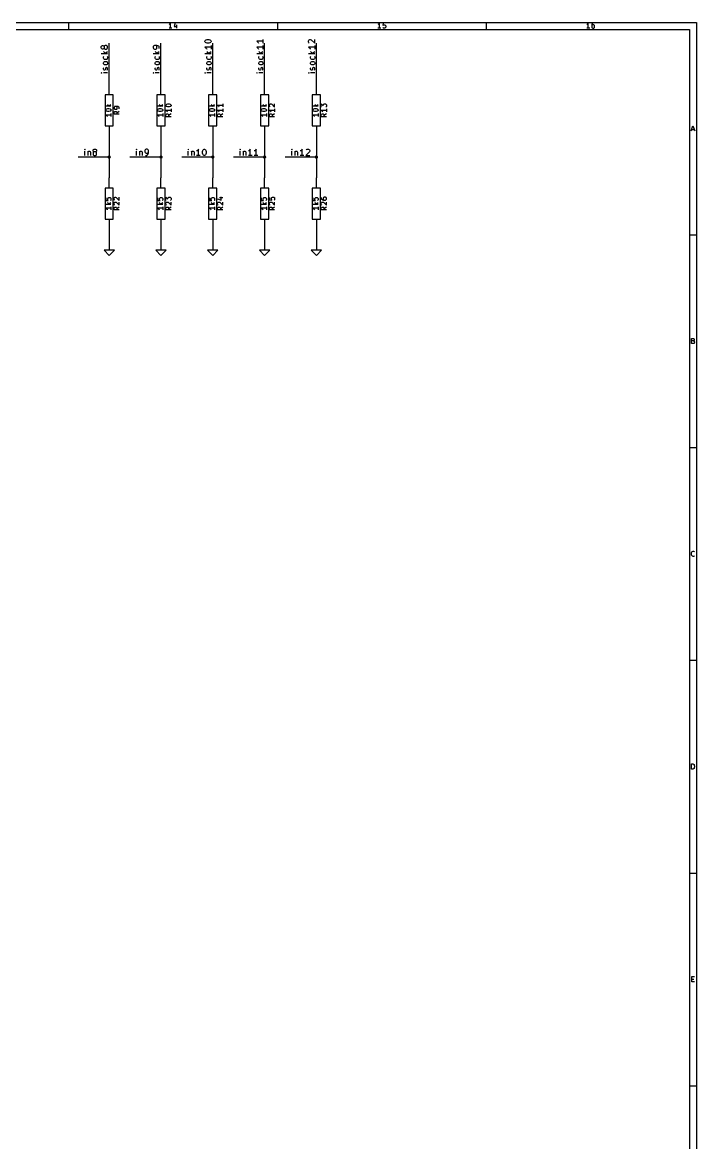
# Model space of a CAD drawing. Extents: x 4000 to 326700, y 4000 to 230000.
# Drawn here: x 261624 to 326700, y 121850 to 230000 of the extents above; entities that cross this region are included whole.
import ezdxf

# ---------------------------------------------------------------- set-up
doc = ezdxf.new("R2010")
doc.units = 0
for name, color, linetype in [('BLACK', 1, 'CONTINUOUS'), ('CYAN', 4, 'CONTINUOUS'), ('GREEN', 3, 'CONTINUOUS'), ('RED', 5, 'CONTINUOUS')]:
    doc.layers.add(name, color=color, linetype=linetype)

msp = doc.modelspace()

# ---------------------------------------------------------------- linework, layer by layer
at = {"layer": 'BLACK'}
for p, q in [((4000, 230000), (326700, 230000)), ((4700, 229300), (326000, 229300)), ((266080, 230000), (266080, 229300)), ((275820, 229830), (275780, 229800)), ((276060, 229450), (275780, 229450)), ((275870, 229880), (275820, 229830)), ((275920, 229950), (275870, 229880)), ((275920, 229450), (275920, 229950)), ((276370, 229970), (276260, 229610)), ((276260, 229610), (276560, 229610)), ((276490, 229780), (276490, 229450)), ((286240, 230000), (286240, 229300)), ((295980, 229830), (295940, 229800)), ((296220, 229450), (295940, 229450)), ((296030, 229880), (295980, 229830)), ((296080, 229950), (296030, 229880)), ((296080, 229450), (296080, 229950)), ((296440, 229950), (296420, 229710)), ((296420, 229710), (296440, 229730)), ((296440, 229470), (296420, 229500)), ((296680, 229950), (296440, 229950)), ((296440, 229730), (296490, 229760)), ((296490, 229450), (296440, 229470)), ((296490, 229760), (296610, 229760)), ((296610, 229450), (296490, 229450)), ((296610, 229760), (296650, 229730)), ((296650, 229470), (296610, 229450)), ((296650, 229730), (296680, 229710)), ((296680, 229500), (296650, 229470)), ((296680, 229710), (296700, 229660)), ((296700, 229540), (296680, 229500)), ((296700, 229660), (296700, 229540)), ((306400, 230000), (306400, 229300)), ((316140, 229830), (316100, 229800)), ((316380, 229450), (316100, 229450)), ((316190, 229880), (316140, 229830)), ((316240, 229950), (316190, 229880)), ((316240, 229450), (316240, 229950)), ((316600, 229830), (316580, 229730)), ((316580, 229730), (316580, 229540)), ((316600, 229710), (316580, 229660)), ((316580, 229540), (316600, 229500)), ((316650, 229900), (316600, 229830)), ((316620, 229730), (316600, 229710)), ((316600, 229500), (316620, 229470)), ((316670, 229760), (316620, 229730)), ((316620, 229470), (316670, 229450)), ((316670, 229920), (316650, 229900)), ((316720, 229950), (316670, 229920)), ((316770, 229760), (316670, 229760)), ((316670, 229450), (316770, 229450)), ((316810, 229950), (316720, 229950)), ((316810, 229730), (316770, 229760)), ((316770, 229450), (316810, 229470)), ((316840, 229710), (316810, 229730)), ((316810, 229470), (316840, 229500)), ((316860, 229660), (316840, 229710)), ((316840, 229500), (316860, 229540)), ((316860, 229540), (316860, 229660)), ((326000, 229300), (326000, 4700)), ((326700, 230000), (326700, 4000)), ((279240, 228200), (279270, 228260)), ((279240, 228150), (279240, 228200)), ((279270, 228260), (279300, 228290)), ((279300, 228290), (279360, 228320)), ((279360, 228320), (279470, 228350)), ((279470, 228350), (279610, 228350)), ((279610, 228350), (279730, 228320)), ((279730, 228320), (279790, 228290)), ((279790, 228290), (279810, 228260)), ((279810, 228260), (279840, 228200)), ((279840, 228200), (279840, 228150)), ((284840, 228350), (284840, 228000)), ((289240, 228230), (289270, 228290)), ((289240, 228090), (289240, 228230)), ((289270, 228290), (289300, 228320)), ((289300, 228320), (289360, 228350)), ((289360, 228350), (289410, 228350)), ((289410, 228350), (289500, 228320)), ((289500, 228320), (289840, 227980)), ((289840, 227980), (289840, 228350)), ((269240, 227660), (269270, 227720)), ((269240, 227550), (269240, 227660)), ((269270, 227490), (269240, 227550)), ((269270, 227720), (269300, 227750)), ((269300, 227460), (269270, 227490)), ((269300, 227750), (269360, 227780)), ((269360, 227430), (269300, 227460)), ((269360, 227780), (269390, 227780)), ((269390, 227430), (269360, 227430)), ((269390, 227780), (269440, 227750)), ((269440, 227460), (269390, 227430)), ((269440, 227750), (269470, 227720)), ((269470, 227490), (269440, 227460)), ((269440, 227200), (269670, 226970)), ((269470, 227720), (269500, 227660)), ((269500, 227550), (269470, 227490)), ((269530, 227720), (269500, 227660)), ((269500, 227660), (269500, 227550)), ((269500, 227550), (269530, 227490)), ((269560, 227750), (269530, 227720)), ((269530, 227490), (269560, 227460)), ((269610, 227780), (269560, 227750)), ((269560, 227460), (269610, 227430)), ((269730, 227780), (269610, 227780)), ((269610, 227430), (269730, 227430)), ((269610, 227030), (269840, 227200)), ((269790, 227750), (269730, 227780)), ((269730, 227430), (269790, 227460)), ((269810, 227720), (269790, 227750)), ((269790, 227460), (269810, 227490)), ((269840, 227660), (269810, 227720)), ((269810, 227490), (269840, 227550)), ((269840, 227550), (269840, 227660)), ((274270, 227720), (274240, 227660)), ((274240, 227660), (274240, 227550)), ((274240, 227550), (274270, 227490)), ((274300, 227750), (274270, 227720)), ((274270, 227490), (274300, 227460)), ((274360, 227780), (274300, 227750)), ((274300, 227460), (274360, 227430)), ((274590, 227780), (274360, 227780)), ((274360, 227430), (274500, 227430)), ((274440, 227200), (274670, 226970)), ((274560, 227750), (274500, 227780)), ((274500, 227430), (274560, 227460)), ((274590, 227720), (274560, 227750)), ((274560, 227460), (274590, 227490)), ((274700, 227750), (274590, 227780)), ((274610, 227660), (274590, 227720)), ((274590, 227490), (274610, 227550)), ((274610, 227550), (274610, 227660)), ((274610, 227030), (274840, 227200)), ((274790, 227690), (274700, 227750)), ((274810, 227660), (274790, 227690)), ((274840, 227610), (274810, 227660)), ((274840, 227490), (274840, 227610)), ((279270, 228090), (279240, 228150)), ((279840, 227610), (279240, 227610)), ((279240, 227610), (279330, 227550)), ((279300, 228060), (279270, 228090)), ((279360, 228030), (279300, 228060)), ((279330, 227550), (279390, 227490)), ((279470, 228000), (279360, 228030)), ((279390, 227490), (279410, 227430)), ((279440, 227200), (279670, 226970)), ((279610, 228000), (279470, 228000)), ((279730, 228030), (279610, 228000)), ((279610, 227030), (279840, 227200)), ((279790, 228060), (279730, 228030)), ((279810, 228090), (279790, 228060)), ((279840, 228150), (279810, 228090)), ((279840, 227780), (279840, 227430)), ((284840, 228180), (284240, 228180)), ((284240, 228180), (284330, 228120)), ((284840, 227610), (284240, 227610)), ((284240, 227610), (284330, 227550)), ((284330, 228120), (284390, 228060)), ((284330, 227550), (284390, 227490)), ((284390, 228060), (284410, 228000)), ((284390, 227490), (284410, 227430)), ((284440, 227200), (284670, 226970)), ((284610, 227030), (284840, 227200)), ((284840, 227780), (284840, 227430)), ((289270, 228030), (289240, 228090)), ((289840, 227610), (289240, 227610)), ((289240, 227610), (289330, 227550)), ((289300, 228000), (289270, 228030)), ((289330, 227550), (289390, 227490)), ((289390, 227490), (289410, 227430)), ((289440, 227200), (289670, 226970)), ((289610, 227030), (289840, 227200)), ((289840, 227780), (289840, 227430)), ((269840, 226970), (269240, 226970)), ((269440, 226660), (269470, 226720)), ((269440, 226550), (269440, 226660)), ((269470, 226490), (269440, 226550)), ((269440, 226090), (269470, 226150)), ((269440, 226010), (269440, 226090)), ((269500, 226460), (269470, 226490)), ((269470, 226150), (269500, 226180)), ((269560, 226430), (269500, 226460)), ((269500, 226180), (269560, 226210)), ((269730, 226430), (269560, 226430)), ((269560, 226210), (269730, 226210)), ((269790, 226460), (269730, 226430)), ((269730, 226210), (269790, 226180)), ((269810, 226490), (269790, 226460)), ((269790, 226180), (269810, 226150)), ((269810, 226720), (269840, 226660)), ((269840, 226550), (269810, 226490)), ((269810, 226150), (269840, 226090)), ((269840, 226660), (269840, 226550)), ((269840, 226090), (269840, 226010)), ((274840, 226970), (274240, 226970)), ((274440, 226660), (274470, 226720)), ((274440, 226550), (274440, 226660)), ((274470, 226490), (274440, 226550)), ((274440, 226090), (274470, 226150)), ((274440, 226010), (274440, 226090)), ((274500, 226460), (274470, 226490)), ((274470, 226150), (274500, 226180)), ((274560, 226430), (274500, 226460)), ((274500, 226180), (274560, 226210)), ((274730, 226430), (274560, 226430)), ((274560, 226210), (274730, 226210)), ((274790, 226460), (274730, 226430)), ((274730, 226210), (274790, 226180)), ((274810, 226490), (274790, 226460)), ((274790, 226180), (274810, 226150)), ((274810, 226720), (274840, 226660)), ((274840, 226550), (274810, 226490)), ((274810, 226150), (274840, 226090)), ((274840, 226660), (274840, 226550)), ((274840, 226090), (274840, 226010)), ((279840, 226970), (279240, 226970)), ((279440, 226660), (279470, 226720)), ((279440, 226550), (279440, 226660)), ((279470, 226490), (279440, 226550)), ((279440, 226090), (279470, 226150)), ((279440, 226010), (279440, 226090)), ((279500, 226460), (279470, 226490)), ((279470, 226150), (279500, 226180)), ((279560, 226430), (279500, 226460)), ((279500, 226180), (279560, 226210)), ((279730, 226430), (279560, 226430)), ((279560, 226210), (279730, 226210)), ((279790, 226460), (279730, 226430)), ((279730, 226210), (279790, 226180)), ((279810, 226490), (279790, 226460)), ((279790, 226180), (279810, 226150)), ((279810, 226720), (279840, 226660)), ((279840, 226550), (279810, 226490)), ((279810, 226150), (279840, 226090)), ((279840, 226660), (279840, 226550)), ((279840, 226090), (279840, 226010)), ((284840, 226970), (284240, 226970)), ((284440, 226660), (284470, 226720)), ((284440, 226550), (284440, 226660)), ((284470, 226490), (284440, 226550)), ((284440, 226090), (284470, 226150)), ((284440, 226010), (284440, 226090)), ((284500, 226460), (284470, 226490)), ((284470, 226150), (284500, 226180)), ((284560, 226430), (284500, 226460)), ((284500, 226180), (284560, 226210)), ((284730, 226430), (284560, 226430)), ((284560, 226210), (284730, 226210)), ((284790, 226460), (284730, 226430)), ((284730, 226210), (284790, 226180)), ((284810, 226490), (284790, 226460)), ((284790, 226180), (284810, 226150)), ((284810, 226720), (284840, 226660)), ((284840, 226550), (284810, 226490)), ((284810, 226150), (284840, 226090)), ((284840, 226660), (284840, 226550)), ((284840, 226090), (284840, 226010)), ((289840, 226970), (289240, 226970)), ((289440, 226660), (289470, 226720)), ((289440, 226550), (289440, 226660)), ((289470, 226490), (289440, 226550)), ((289440, 226090), (289470, 226150)), ((289440, 226010), (289440, 226090)), ((289500, 226460), (289470, 226490)), ((289470, 226150), (289500, 226180)), ((289560, 226430), (289500, 226460)), ((289500, 226180), (289560, 226210)), ((289730, 226430), (289560, 226430)), ((289560, 226210), (289730, 226210)), ((289790, 226460), (289730, 226430)), ((289730, 226210), (289790, 226180)), ((289810, 226490), (289790, 226460)), ((289790, 226180), (289810, 226150)), ((289810, 226720), (289840, 226660)), ((289840, 226550), (289810, 226490)), ((289810, 226150), (289840, 226090)), ((289840, 226660), (289840, 226550)), ((289840, 226090), (289840, 226010)), ((269270, 225170), (269240, 225140)), ((269240, 225140), (269270, 225110)), ((269240, 225140), (269300, 225140)), ((269300, 225140), (269270, 225170)), ((269270, 225110), (269300, 225140)), ((269470, 225950), (269440, 226010)), ((269440, 225580), (269470, 225630)), ((269440, 225490), (269440, 225580)), ((269470, 225430), (269440, 225490)), ((269840, 225140), (269440, 225140)), ((269500, 225920), (269470, 225950)), ((269530, 225400), (269470, 225430)), ((269560, 225890), (269500, 225920)), ((269560, 225400), (269530, 225400)), ((269730, 225890), (269560, 225890)), ((269610, 225430), (269560, 225400)), ((269640, 225490), (269610, 225430)), ((269670, 225630), (269640, 225580)), ((269640, 225580), (269640, 225490)), ((269730, 225660), (269670, 225630)), ((269790, 225920), (269730, 225890)), ((269760, 225660), (269730, 225660)), ((269810, 225630), (269760, 225660)), ((269810, 225950), (269790, 225920)), ((269840, 226010), (269810, 225950)), ((269840, 225580), (269810, 225630)), ((269810, 225400), (269840, 225460)), ((269840, 225460), (269840, 225580)), ((274270, 225170), (274240, 225140)), ((274240, 225140), (274270, 225110)), ((274240, 225140), (274300, 225140)), ((274300, 225140), (274270, 225170)), ((274270, 225110), (274300, 225140)), ((274470, 225950), (274440, 226010)), ((274440, 225580), (274470, 225630)), ((274440, 225490), (274440, 225580)), ((274470, 225430), (274440, 225490)), ((274840, 225140), (274440, 225140)), ((274500, 225920), (274470, 225950)), ((274530, 225400), (274470, 225430)), ((274560, 225890), (274500, 225920)), ((274560, 225400), (274530, 225400)), ((274730, 225890), (274560, 225890)), ((274610, 225430), (274560, 225400)), ((274640, 225490), (274610, 225430)), ((274670, 225630), (274640, 225580)), ((274640, 225580), (274640, 225490)), ((274730, 225660), (274670, 225630)), ((274790, 225920), (274730, 225890)), ((274760, 225660), (274730, 225660)), ((274810, 225630), (274760, 225660)), ((274810, 225950), (274790, 225920)), ((274840, 226010), (274810, 225950)), ((274840, 225580), (274810, 225630)), ((274810, 225400), (274840, 225460)), ((274840, 225460), (274840, 225580)), ((279270, 225170), (279240, 225140)), ((279240, 225140), (279270, 225110)), ((279240, 225140), (279300, 225140)), ((279300, 225140), (279270, 225170)), ((279270, 225110), (279300, 225140)), ((279470, 225950), (279440, 226010)), ((279440, 225580), (279470, 225630)), ((279440, 225490), (279440, 225580)), ((279470, 225430), (279440, 225490)), ((279840, 225140), (279440, 225140)), ((279500, 225920), (279470, 225950)), ((279530, 225400), (279470, 225430)), ((279560, 225890), (279500, 225920)), ((279560, 225400), (279530, 225400)), ((279730, 225890), (279560, 225890)), ((279610, 225430), (279560, 225400)), ((279640, 225490), (279610, 225430)), ((279670, 225630), (279640, 225580)), ((279640, 225580), (279640, 225490)), ((279730, 225660), (279670, 225630)), ((279790, 225920), (279730, 225890)), ((279760, 225660), (279730, 225660)), ((279810, 225630), (279760, 225660)), ((279810, 225950), (279790, 225920)), ((279840, 226010), (279810, 225950)), ((279840, 225580), (279810, 225630)), ((279810, 225400), (279840, 225460)), ((279840, 225460), (279840, 225580)), ((284270, 225170), (284240, 225140)), ((284240, 225140), (284270, 225110)), ((284240, 225140), (284300, 225140)), ((284300, 225140), (284270, 225170)), ((284270, 225110), (284300, 225140)), ((284470, 225950), (284440, 226010)), ((284440, 225580), (284470, 225630)), ((284440, 225490), (284440, 225580)), ((284470, 225430), (284440, 225490)), ((284840, 225140), (284440, 225140)), ((284500, 225920), (284470, 225950)), ((284530, 225400), (284470, 225430)), ((284560, 225890), (284500, 225920)), ((284560, 225400), (284530, 225400)), ((284730, 225890), (284560, 225890)), ((284610, 225430), (284560, 225400)), ((284640, 225490), (284610, 225430)), ((284670, 225630), (284640, 225580)), ((284640, 225580), (284640, 225490)), ((284730, 225660), (284670, 225630)), ((284790, 225920), (284730, 225890)), ((284760, 225660), (284730, 225660)), ((284810, 225630), (284760, 225660)), ((284810, 225950), (284790, 225920)), ((284840, 226010), (284810, 225950)), ((284840, 225580), (284810, 225630)), ((284810, 225400), (284840, 225460)), ((284840, 225460), (284840, 225580)), ((289270, 225170), (289240, 225140)), ((289240, 225140), (289270, 225110)), ((289240, 225140), (289300, 225140)), ((289300, 225140), (289270, 225170)), ((289270, 225110), (289300, 225140)), ((289470, 225950), (289440, 226010)), ((289440, 225580), (289470, 225630)), ((289440, 225490), (289440, 225580)), ((289470, 225430), (289440, 225490)), ((289840, 225140), (289440, 225140)), ((289500, 225920), (289470, 225950)), ((289530, 225400), (289470, 225430)), ((289560, 225890), (289500, 225920)), ((289560, 225400), (289530, 225400)), ((289730, 225890), (289560, 225890)), ((289610, 225430), (289560, 225400)), ((289640, 225490), (289610, 225430)), ((289670, 225630), (289640, 225580)), ((289640, 225580), (289640, 225490)), ((289730, 225660), (289670, 225630)), ((289790, 225920), (289730, 225890)), ((289760, 225660), (289730, 225660)), ((289810, 225630), (289760, 225660)), ((289810, 225950), (289790, 225920)), ((289840, 226010), (289810, 225950)), ((289840, 225580), (289810, 225630)), ((289810, 225400), (289840, 225460)), ((289840, 225460), (289840, 225580)), ((326190, 219530), (326350, 220030)), ((326240, 219670), (326470, 219670)), ((326350, 220030), (326520, 219530)), ((267640, 217760), (267610, 217730)), ((267610, 217730), (267640, 217700)), ((267670, 217730), (267640, 217760)), ((267640, 217760), (267640, 217700)), ((267640, 217700), (267670, 217730)), ((267640, 217160), (267640, 217560)), ((267930, 217560), (267930, 217160)), ((267930, 217500), (267960, 217530)), ((267960, 217530), (268020, 217560)), ((268020, 217560), (268100, 217560)), ((268100, 217560), (268160, 217530)), ((268160, 217530), (268190, 217470)), ((268190, 217470), (268190, 217160)), ((268440, 217640), (268470, 217700)), ((268440, 217610), (268440, 217640)), ((268470, 217560), (268440, 217610)), ((268470, 217440), (268440, 217390)), ((268440, 217390), (268440, 217270)), ((268470, 217700), (268500, 217730)), ((268500, 217530), (268470, 217560)), ((268500, 217470), (268470, 217440)), ((268500, 217730), (268560, 217760)), ((268560, 217500), (268500, 217530)), ((268560, 217500), (268500, 217470)), ((268560, 217760), (268670, 217760)), ((268670, 217500), (268560, 217500)), ((268670, 217760), (268730, 217730)), ((268730, 217530), (268670, 217500)), ((268730, 217470), (268670, 217500)), ((268730, 217730), (268760, 217700)), ((268760, 217560), (268730, 217530)), ((268760, 217440), (268730, 217470)), ((268760, 217700), (268790, 217640)), ((268790, 217610), (268760, 217560)), ((268790, 217390), (268760, 217440)), ((268790, 217640), (268790, 217610)), ((268790, 217270), (268790, 217390)), ((272640, 217760), (272610, 217730)), ((272610, 217730), (272640, 217700)), ((272670, 217730), (272640, 217760)), ((272640, 217760), (272640, 217700)), ((272640, 217700), (272670, 217730)), ((272640, 217160), (272640, 217560)), ((272930, 217560), (272930, 217160)), ((272930, 217500), (272960, 217530)), ((272960, 217530), (273020, 217560)), ((273020, 217560), (273100, 217560)), ((273100, 217560), (273160, 217530)), ((273160, 217530), (273190, 217470)), ((273190, 217470), (273190, 217160)), ((273470, 217700), (273440, 217640)), ((273440, 217640), (273440, 217500)), ((273440, 217500), (273470, 217440)), ((273500, 217730), (273470, 217700)), ((273470, 217440), (273500, 217410)), ((273560, 217760), (273500, 217730)), ((273500, 217410), (273560, 217390)), ((273670, 217760), (273560, 217760)), ((273560, 217390), (273670, 217390)), ((273730, 217730), (273670, 217760)), ((273670, 217390), (273730, 217410)), ((273760, 217700), (273730, 217730)), ((273730, 217410), (273760, 217440)), ((273790, 217640), (273760, 217700)), ((273760, 217440), (273790, 217500)), ((273760, 217300), (273790, 217410)), ((273790, 217410), (273790, 217640)), ((277640, 217760), (277610, 217730)), ((277610, 217730), (277640, 217700)), ((277670, 217730), (277640, 217760)), ((277640, 217760), (277640, 217700)), ((277640, 217700), (277670, 217730)), ((277640, 217160), (277640, 217560)), ((277930, 217560), (277930, 217160)), ((277930, 217500), (277960, 217530)), ((277960, 217530), (278020, 217560)), ((278020, 217560), (278100, 217560)), ((278100, 217560), (278160, 217530)), ((278160, 217530), (278190, 217470)), ((278190, 217470), (278190, 217160)), ((278500, 217610), (278440, 217590)), ((278560, 217670), (278500, 217610)), ((278620, 217760), (278560, 217670)), ((278620, 217160), (278620, 217760)), ((279010, 217530), (279040, 217640)), ((279010, 217390), (279010, 217530)), ((279040, 217270), (279010, 217390)), ((279040, 217640), (279070, 217700)), ((279070, 217700), (279100, 217730)), ((279100, 217730), (279160, 217760)), ((279160, 217760), (279210, 217760)), ((279210, 217760), (279270, 217730)), ((279270, 217730), (279300, 217700)), ((279300, 217700), (279330, 217640)), ((279330, 217640), (279360, 217530)), ((279360, 217390), (279330, 217270)), ((279360, 217530), (279360, 217390)), ((282640, 217760), (282610, 217730)), ((282610, 217730), (282640, 217700)), ((282670, 217730), (282640, 217760)), ((282640, 217760), (282640, 217700)), ((282640, 217700), (282670, 217730)), ((282640, 217160), (282640, 217560)), ((282930, 217560), (282930, 217160)), ((282930, 217500), (282960, 217530)), ((282960, 217530), (283020, 217560)), ((283020, 217560), (283100, 217560)), ((283100, 217560), (283160, 217530)), ((283160, 217530), (283190, 217470)), ((283190, 217470), (283190, 217160)), ((283500, 217610), (283440, 217590)), ((283560, 217670), (283500, 217610)), ((283620, 217760), (283560, 217670)), ((283620, 217160), (283620, 217760)), ((284070, 217610), (284010, 217590)), ((284130, 217670), (284070, 217610)), ((284190, 217760), (284130, 217670)), ((284190, 217160), (284190, 217760)), ((287640, 217760), (287610, 217730)), ((287610, 217730), (287640, 217700)), ((287670, 217730), (287640, 217760)), ((287640, 217760), (287640, 217700)), ((287640, 217700), (287670, 217730)), ((287640, 217160), (287640, 217560)), ((287930, 217560), (287930, 217160)), ((287930, 217500), (287960, 217530)), ((287960, 217530), (288020, 217560)), ((288020, 217560), (288100, 217560)), ((288100, 217560), (288160, 217530)), ((288160, 217530), (288190, 217470)), ((288190, 217470), (288190, 217160)), ((288500, 217610), (288440, 217590)), ((288560, 217670), (288500, 217610)), ((288620, 217760), (288560, 217670)), ((288620, 217160), (288620, 217760)), ((289330, 217500), (288990, 217160)), ((289010, 217700), (289040, 217730)), ((289040, 217730), (289100, 217760)), ((289100, 217760), (289240, 217760)), ((289240, 217760), (289300, 217730)), ((289300, 217730), (289330, 217700)), ((289330, 217700), (289360, 217640)), ((289360, 217590), (289330, 217500)), ((289360, 217640), (289360, 217590)), ((268440, 217270), (268470, 217210)), ((268470, 217210), (268500, 217190)), ((268500, 217190), (268560, 217160)), ((268560, 217160), (268670, 217160)), ((268670, 217160), (268730, 217190)), ((268730, 217190), (268760, 217210)), ((268760, 217210), (268790, 217270)), ((273500, 217160), (273620, 217160)), ((273620, 217160), (273670, 217190)), ((273670, 217190), (273700, 217210)), ((273700, 217210), (273760, 217300)), ((278790, 217160), (278440, 217160)), ((279070, 217210), (279040, 217270)), ((279100, 217190), (279070, 217210)), ((279160, 217160), (279100, 217190)), ((279210, 217160), (279160, 217160)), ((279270, 217190), (279210, 217160)), ((279300, 217210), (279270, 217190)), ((279330, 217270), (279300, 217210)), ((283790, 217160), (283440, 217160)), ((284360, 217160), (284010, 217160)), ((288790, 217160), (288440, 217160)), ((288990, 217160), (289360, 217160)), ((326700, 209460), (326000, 209460)), ((326220, 198990), (326220, 199490)), ((326220, 199490), (326390, 199490)), ((326390, 199250), (326220, 199250)), ((326390, 199490), (326430, 199460)), ((326430, 199270), (326390, 199250)), ((326390, 199250), (326460, 199230)), ((326460, 199010), (326410, 198990)), ((326430, 199460), (326460, 199440)), ((326460, 199300), (326430, 199270)), ((326460, 199440), (326480, 199390)), ((326480, 199340), (326460, 199300)), ((326460, 199230), (326480, 199200)), ((326480, 199040), (326460, 199010)), ((326480, 199390), (326480, 199340)), ((326480, 199200), (326500, 199150)), ((326500, 199080), (326480, 199040)), ((326500, 199150), (326500, 199080)), ((326410, 198990), (326220, 198990)), ((326700, 188920), (326000, 188920)), ((326200, 178730), (326220, 178830)), ((326200, 178660), (326200, 178730)), ((326220, 178570), (326200, 178660)), ((326220, 178830), (326240, 178880)), ((326240, 178520), (326220, 178570)), ((326240, 178880), (326290, 178920)), ((326290, 178470), (326240, 178520)), ((326290, 178920), (326360, 178950)), ((326360, 178450), (326290, 178470)), ((326360, 178950), (326410, 178950)), ((326410, 178450), (326360, 178450)), ((326410, 178950), (326480, 178920)), ((326480, 178470), (326410, 178450)), ((326480, 178920), (326500, 178900)), ((326500, 178500), (326480, 178470)), ((326700, 168380), (326000, 168380)), ((326220, 157910), (326220, 158410)), ((326220, 158410), (326340, 158410)), ((326340, 157910), (326220, 157910)), ((326340, 158410), (326410, 158380)), ((326410, 157930), (326340, 157910)), ((326410, 158380), (326460, 158340)), ((326460, 157980), (326410, 157930)), ((326460, 158340), (326480, 158290)), ((326480, 158030), (326460, 157980)), ((326480, 158290), (326500, 158190)), ((326500, 158120), (326480, 158030)), ((326500, 158190), (326500, 158120)), ((326700, 147840), (326000, 147840)), ((326250, 137370), (326250, 137870)), ((326250, 137870), (326490, 137870)), ((326250, 137630), (326420, 137630)), ((326490, 137370), (326250, 137370)), ((326700, 127300), (326000, 127300))]:
    msp.add_line(p, q, dxfattribs=at)
at = {"layer": 'CYAN'}
for p, q in [((270170, 221900), (269670, 221900)), ((269840, 222090), (270030, 221900)), ((269980, 221950), (270170, 222090)), ((270500, 221840), (270470, 221800)), ((270470, 221800), (270470, 221700)), ((270520, 221870), (270500, 221840)), ((270570, 221890), (270520, 221870)), ((270760, 221890), (270570, 221890)), ((270730, 221870), (270690, 221890)), ((270760, 221840), (270730, 221870)), ((270850, 221870), (270760, 221890)), ((270780, 221800), (270760, 221840)), ((270780, 221700), (270780, 221800)), ((270920, 221820), (270850, 221870)), ((270950, 221800), (270920, 221820)), ((270970, 221750), (270950, 221800)), ((270970, 221650), (270970, 221750)), ((275170, 221900), (274670, 221900)), ((274840, 222090), (275030, 221900)), ((274980, 221950), (275170, 222090)), ((275470, 222010), (275500, 222060)), ((275470, 221960), (275470, 222010)), ((275500, 221920), (275470, 221960)), ((275500, 222060), (275520, 222080)), ((275520, 221890), (275500, 221920)), ((275520, 222080), (275570, 222110)), ((275570, 221870), (275520, 221890)), ((275570, 222110), (275660, 222130)), ((275660, 221850), (275570, 221870)), ((275660, 222130), (275780, 222130)), ((275780, 221850), (275660, 221850)), ((275780, 222130), (275880, 222110)), ((275880, 221870), (275780, 221850)), ((275880, 222110), (275920, 222080)), ((275920, 221890), (275880, 221870)), ((275920, 222080), (275950, 222060)), ((275950, 221920), (275920, 221890)), ((275950, 222060), (275970, 222010)), ((275970, 221960), (275950, 221920)), ((275970, 222010), (275970, 221960)), ((280170, 221900), (279670, 221900)), ((279840, 222090), (280030, 221900)), ((279980, 221950), (280170, 222090)), ((280970, 221990), (280470, 221990)), ((280470, 221990), (280540, 221940)), ((280540, 221940), (280590, 221890)), ((280590, 221890), (280620, 221850)), ((280970, 222130), (280970, 221850)), ((285170, 221900), (284670, 221900)), ((284840, 222090), (285030, 221900)), ((284980, 221950), (285170, 222090)), ((285470, 222040), (285500, 222080)), ((285470, 221920), (285470, 222040)), ((285500, 221870), (285470, 221920)), ((285500, 222080), (285520, 222110)), ((285520, 221850), (285500, 221870)), ((285520, 222110), (285570, 222130)), ((285570, 222130), (285620, 222130)), ((285620, 222130), (285690, 222110)), ((285690, 222110), (285970, 221820)), ((285970, 221820), (285970, 222130)), ((290170, 221900), (289670, 221900)), ((289840, 222090), (290030, 221900)), ((289980, 221950), (290170, 222090)), ((290470, 221820), (290470, 222130)), ((290470, 222130), (290660, 221960)), ((290660, 222040), (290690, 222080)), ((290660, 221960), (290660, 222040)), ((290690, 222080), (290710, 222110)), ((290710, 222110), (290760, 222130)), ((290760, 222130), (290880, 222130)), ((290880, 222130), (290920, 222110)), ((290920, 222110), (290950, 222080)), ((290950, 221850), (290920, 221820)), ((290950, 222080), (290970, 222040)), ((290970, 221890), (290950, 221850)), ((290970, 222040), (290970, 221890)), ((269670, 221560), (269700, 221610)), ((269670, 221510), (269670, 221560)), ((269700, 221470), (269670, 221510)), ((270170, 221060), (269670, 221060)), ((269670, 221060), (269740, 221010)), ((269700, 221610), (269720, 221630)), ((269720, 221440), (269700, 221470)), ((269720, 221630), (269770, 221660)), ((269770, 221420), (269720, 221440)), ((269740, 221010), (269790, 220960)), ((269770, 221660), (269860, 221680)), ((269860, 221400), (269770, 221420)), ((269790, 220960), (269820, 220920)), ((269860, 221680), (269980, 221680)), ((269980, 221400), (269860, 221400)), ((269980, 221680), (270080, 221660)), ((270080, 221420), (269980, 221400)), ((270080, 221660), (270120, 221630)), ((270120, 221440), (270080, 221420)), ((270120, 221630), (270150, 221610)), ((270150, 221470), (270120, 221440)), ((270150, 221610), (270170, 221560)), ((270170, 221510), (270150, 221470)), ((270170, 221560), (270170, 221510)), ((270170, 221200), (270170, 220920)), ((270470, 221700), (270500, 221650)), ((270470, 221320), (270500, 221370)), ((270470, 221130), (270470, 221320)), ((270970, 221130), (270470, 221130)), ((270500, 221650), (270520, 221630)), ((270500, 221370), (270520, 221390)), ((270520, 221630), (270570, 221610)), ((270520, 221390), (270570, 221410)), ((270570, 221610), (270690, 221610)), ((270570, 221410), (270640, 221410)), ((270640, 221410), (270690, 221390)), ((270690, 221610), (270730, 221630)), ((270690, 221390), (270710, 221370)), ((270710, 221370), (270730, 221320)), ((270730, 221630), (270760, 221650)), ((270970, 221410), (270730, 221250)), ((270730, 221320), (270730, 221130)), ((270760, 221650), (270780, 221700)), ((274670, 221560), (274700, 221610)), ((274670, 221510), (274670, 221560)), ((274700, 221470), (274670, 221510)), ((275170, 221060), (274670, 221060)), ((274670, 221060), (274740, 221010)), ((274700, 221610), (274720, 221630)), ((274720, 221440), (274700, 221470)), ((274720, 221630), (274770, 221660)), ((274770, 221420), (274720, 221440)), ((274740, 221010), (274790, 220960)), ((274770, 221660), (274860, 221680)), ((274860, 221400), (274770, 221420)), ((274790, 220960), (274820, 220920)), ((274860, 221680), (274980, 221680)), ((274980, 221400), (274860, 221400)), ((274980, 221680), (275080, 221660)), ((275080, 221420), (274980, 221400)), ((275080, 221660), (275120, 221630)), ((275120, 221440), (275080, 221420)), ((275120, 221630), (275150, 221610)), ((275150, 221470), (275120, 221440)), ((275150, 221610), (275170, 221560)), ((275170, 221510), (275150, 221470)), ((275170, 221560), (275170, 221510)), ((275170, 221200), (275170, 220920)), ((275970, 221510), (275470, 221510)), ((275470, 221510), (275540, 221460)), ((275470, 221080), (275500, 221130)), ((275470, 220890), (275470, 221080)), ((275970, 220890), (275470, 220890)), ((275500, 221130), (275520, 221150)), ((275520, 221150), (275570, 221170)), ((275540, 221460), (275590, 221410)), ((275570, 221170), (275640, 221170)), ((275590, 221410), (275620, 221370)), ((275640, 221170), (275690, 221150)), ((275690, 221150), (275710, 221130)), ((275710, 221130), (275730, 221080)), ((275970, 221170), (275730, 221010)), ((275730, 221080), (275730, 220890)), ((275970, 221650), (275970, 221370)), ((279670, 221560), (279700, 221610)), ((279670, 221510), (279670, 221560)), ((279700, 221470), (279670, 221510)), ((280170, 221060), (279670, 221060)), ((279670, 221060), (279740, 221010)), ((279700, 221610), (279720, 221630)), ((279720, 221440), (279700, 221470)), ((279720, 221630), (279770, 221660)), ((279770, 221420), (279720, 221440)), ((279740, 221010), (279790, 220960)), ((279770, 221660), (279860, 221680)), ((279860, 221400), (279770, 221420)), ((279790, 220960), (279820, 220920)), ((279860, 221680), (279980, 221680)), ((279980, 221400), (279860, 221400)), ((279980, 221680), (280080, 221660)), ((280080, 221420), (279980, 221400)), ((280080, 221660), (280120, 221630)), ((280120, 221440), (280080, 221420)), ((280120, 221630), (280150, 221610)), ((280150, 221470), (280120, 221440)), ((280150, 221610), (280170, 221560)), ((280170, 221510), (280150, 221470)), ((280170, 221560), (280170, 221510)), ((280170, 221200), (280170, 220920)), ((280970, 221510), (280470, 221510)), ((280470, 221510), (280540, 221460)), ((280470, 221080), (280500, 221130)), ((280470, 220890), (280470, 221080)), ((280970, 220890), (280470, 220890)), ((280500, 221130), (280520, 221150)), ((280520, 221150), (280570, 221170)), ((280540, 221460), (280590, 221410)), ((280570, 221170), (280640, 221170)), ((280590, 221410), (280620, 221370)), ((280640, 221170), (280690, 221150)), ((280690, 221150), (280710, 221130)), ((280710, 221130), (280730, 221080)), ((280970, 221170), (280730, 221010)), ((280730, 221080), (280730, 220890)), ((280970, 221650), (280970, 221370)), ((284670, 221560), (284700, 221610)), ((284670, 221510), (284670, 221560)), ((284700, 221470), (284670, 221510)), ((285170, 221060), (284670, 221060)), ((284670, 221060), (284740, 221010)), ((284700, 221610), (284720, 221630)), ((284720, 221440), (284700, 221470)), ((284720, 221630), (284770, 221660)), ((284770, 221420), (284720, 221440)), ((284740, 221010), (284790, 220960)), ((284770, 221660), (284860, 221680)), ((284860, 221400), (284770, 221420)), ((284790, 220960), (284820, 220920)), ((284860, 221680), (284980, 221680)), ((284980, 221400), (284860, 221400)), ((284980, 221680), (285080, 221660)), ((285080, 221420), (284980, 221400)), ((285080, 221660), (285120, 221630)), ((285120, 221440), (285080, 221420)), ((285120, 221630), (285150, 221610)), ((285150, 221470), (285120, 221440)), ((285150, 221610), (285170, 221560)), ((285170, 221510), (285150, 221470)), ((285170, 221560), (285170, 221510)), ((285170, 221200), (285170, 220920)), ((285970, 221510), (285470, 221510)), ((285470, 221510), (285540, 221460)), ((285470, 221080), (285500, 221130)), ((285470, 220890), (285470, 221080)), ((285970, 220890), (285470, 220890)), ((285500, 221130), (285520, 221150)), ((285520, 221150), (285570, 221170)), ((285540, 221460), (285590, 221410)), ((285570, 221170), (285640, 221170)), ((285590, 221410), (285620, 221370)), ((285640, 221170), (285690, 221150)), ((285690, 221150), (285710, 221130)), ((285710, 221130), (285730, 221080)), ((285970, 221170), (285730, 221010)), ((285730, 221080), (285730, 220890)), ((285970, 221650), (285970, 221370)), ((289670, 221560), (289700, 221610)), ((289670, 221510), (289670, 221560)), ((289700, 221470), (289670, 221510)), ((290170, 221060), (289670, 221060)), ((289670, 221060), (289740, 221010)), ((289700, 221610), (289720, 221630)), ((289720, 221440), (289700, 221470)), ((289720, 221630), (289770, 221660)), ((289770, 221420), (289720, 221440)), ((289740, 221010), (289790, 220960)), ((289770, 221660), (289860, 221680)), ((289860, 221400), (289770, 221420)), ((289790, 220960), (289820, 220920)), ((289860, 221680), (289980, 221680)), ((289980, 221400), (289860, 221400)), ((289980, 221680), (290080, 221660)), ((290080, 221420), (289980, 221400)), ((290080, 221660), (290120, 221630)), ((290120, 221440), (290080, 221420)), ((290120, 221630), (290150, 221610)), ((290150, 221470), (290120, 221440)), ((290150, 221610), (290170, 221560)), ((290170, 221510), (290150, 221470)), ((290170, 221560), (290170, 221510)), ((290170, 221200), (290170, 220920)), ((290970, 221510), (290470, 221510)), ((290470, 221510), (290540, 221460)), ((290470, 221080), (290500, 221130)), ((290470, 220890), (290470, 221080)), ((290970, 220890), (290470, 220890)), ((290500, 221130), (290520, 221150)), ((290520, 221150), (290570, 221170)), ((290540, 221460), (290590, 221410)), ((290570, 221170), (290640, 221170)), ((290590, 221410), (290620, 221370)), ((290640, 221170), (290690, 221150)), ((290690, 221150), (290710, 221130)), ((290710, 221130), (290730, 221080)), ((290970, 221170), (290730, 221010)), ((290730, 221080), (290730, 220890)), ((290970, 221650), (290970, 221370)), ((269670, 213060), (269670, 212820)), ((269890, 213030), (269910, 213060)), ((269910, 213060), (269960, 213080)), ((269960, 213080), (270080, 213080)), ((270080, 213080), (270120, 213060)), ((270120, 213060), (270150, 213030)), ((270470, 213040), (270500, 213080)), ((270500, 213080), (270520, 213110)), ((270520, 213110), (270570, 213130)), ((270570, 213130), (270620, 213130)), ((270620, 213130), (270690, 213110)), ((270690, 213110), (270970, 212820)), ((270970, 212820), (270970, 213130)), ((274670, 213060), (274670, 212820)), ((274890, 213030), (274910, 213060)), ((274910, 213060), (274960, 213080)), ((274960, 213080), (275080, 213080)), ((275080, 213080), (275120, 213060)), ((275120, 213060), (275150, 213030)), ((275470, 212820), (275470, 213130)), ((275470, 213130), (275660, 212960)), ((275660, 213040), (275690, 213080)), ((275690, 213080), (275710, 213110)), ((275710, 213110), (275760, 213130)), ((275760, 213130), (275880, 213130)), ((275880, 213130), (275920, 213110)), ((275920, 213110), (275950, 213080)), ((275950, 213080), (275970, 213040)), ((279670, 213060), (279670, 212820)), ((279890, 213030), (279910, 213060)), ((279910, 213060), (279960, 213080)), ((279960, 213080), (280080, 213080)), ((280080, 213080), (280120, 213060)), ((280120, 213060), (280150, 213030)), ((280640, 213080), (280970, 213080)), ((280810, 212850), (280810, 213150)), ((284670, 213060), (284670, 212820)), ((284890, 213030), (284910, 213060)), ((284910, 213060), (284960, 213080)), ((284960, 213080), (285080, 213080)), ((285080, 213080), (285120, 213060)), ((285120, 213060), (285150, 213030)), ((285470, 213110), (285470, 212870)), ((285660, 213040), (285690, 213080)), ((285690, 213080), (285710, 213110)), ((285710, 213110), (285760, 213130)), ((285760, 213130), (285880, 213130)), ((285880, 213130), (285920, 213110)), ((285920, 213110), (285950, 213080)), ((285950, 213080), (285970, 213040)), ((289670, 213060), (289670, 212820)), ((289890, 213030), (289910, 213060)), ((289910, 213060), (289960, 213080)), ((289960, 213080), (290080, 213080)), ((290080, 213080), (290120, 213060)), ((290120, 213060), (290150, 213030)), ((290470, 213080), (290470, 212990)), ((290690, 213080), (290660, 213040)), ((290710, 213110), (290690, 213080)), ((290760, 213130), (290710, 213110)), ((290880, 213130), (290760, 213130)), ((290920, 213110), (290880, 213130)), ((290950, 213080), (290920, 213110)), ((290970, 213040), (290950, 213080)), ((269670, 212820), (269910, 212800)), ((270170, 212420), (269670, 212420)), ((270170, 212060), (269670, 212060)), ((269670, 212060), (269740, 212010)), ((269740, 212010), (269790, 211960)), ((269840, 212610), (270030, 212420)), ((269860, 212990), (269890, 213030)), ((269860, 212870), (269860, 212990)), ((269890, 212820), (269860, 212870)), ((269910, 212800), (269890, 212820)), ((269980, 212470), (270170, 212610)), ((270150, 212820), (270120, 212800)), ((270150, 213030), (270170, 212990)), ((270170, 212870), (270150, 212820)), ((270170, 212990), (270170, 212870)), ((270170, 212200), (270170, 211920)), ((270470, 212920), (270470, 213040)), ((270500, 212870), (270470, 212920)), ((270470, 212560), (270500, 212600)), ((270470, 212440), (270470, 212560)), ((270500, 212390), (270470, 212440)), ((270470, 212080), (270500, 212130)), ((270470, 211890), (270470, 212080)), ((270520, 212850), (270500, 212870)), ((270500, 212600), (270520, 212630)), ((270520, 212370), (270500, 212390)), ((270500, 212130), (270520, 212150)), ((270520, 212630), (270570, 212650)), ((270520, 212150), (270570, 212170)), ((270570, 212650), (270620, 212650)), ((270570, 212170), (270640, 212170)), ((270620, 212650), (270690, 212630)), ((270640, 212170), (270690, 212150)), ((270690, 212630), (270970, 212340)), ((270690, 212150), (270710, 212130)), ((270710, 212130), (270730, 212080)), ((270970, 212170), (270730, 212010)), ((270730, 212080), (270730, 211890)), ((270970, 212340), (270970, 212650)), ((274670, 212820), (274910, 212800)), ((275170, 212420), (274670, 212420)), ((275170, 212060), (274670, 212060)), ((274670, 212060), (274740, 212010)), ((274740, 212010), (274790, 211960)), ((274840, 212610), (275030, 212420)), ((274860, 212990), (274890, 213030)), ((274860, 212870), (274860, 212990)), ((274890, 212820), (274860, 212870)), ((274910, 212800), (274890, 212820)), ((274980, 212470), (275170, 212610)), ((275150, 212820), (275120, 212800)), ((275150, 213030), (275170, 212990)), ((275170, 212870), (275150, 212820)), ((275170, 212990), (275170, 212870)), ((275170, 212200), (275170, 211920)), ((275470, 212560), (275500, 212600)), ((275470, 212440), (275470, 212560)), ((275500, 212390), (275470, 212440)), ((275470, 212080), (275500, 212130)), ((275470, 211890), (275470, 212080)), ((275500, 212600), (275520, 212630)), ((275520, 212370), (275500, 212390)), ((275500, 212130), (275520, 212150)), ((275520, 212630), (275570, 212650)), ((275520, 212150), (275570, 212170)), ((275570, 212650), (275620, 212650)), ((275570, 212170), (275640, 212170)), ((275620, 212650), (275690, 212630)), ((275640, 212170), (275690, 212150)), ((275660, 212960), (275660, 213040)), ((275690, 212630), (275970, 212340)), ((275690, 212150), (275710, 212130)), ((275710, 212130), (275730, 212080)), ((275970, 212170), (275730, 212010)), ((275730, 212080), (275730, 211890)), ((275950, 212850), (275920, 212820)), ((275970, 212890), (275950, 212850)), ((275970, 213040), (275970, 212890)), ((275970, 212340), (275970, 212650)), ((279670, 212820), (279910, 212800)), ((280170, 212420), (279670, 212420)), ((280170, 212060), (279670, 212060)), ((279670, 212060), (279740, 212010)), ((279740, 212010), (279790, 211960)), ((279840, 212610), (280030, 212420)), ((279860, 212990), (279890, 213030)), ((279860, 212870), (279860, 212990)), ((279890, 212820), (279860, 212870)), ((279910, 212800), (279890, 212820)), ((279980, 212470), (280170, 212610)), ((280150, 212820), (280120, 212800)), ((280150, 213030), (280170, 212990)), ((280170, 212870), (280150, 212820)), ((280170, 212990), (280170, 212870)), ((280170, 212200), (280170, 211920)), ((280450, 212960), (280810, 212850)), ((280470, 212560), (280500, 212600)), ((280470, 212440), (280470, 212560)), ((280500, 212390), (280470, 212440)), ((280470, 212080), (280500, 212130)), ((280470, 211890), (280470, 212080)), ((280500, 212600), (280520, 212630)), ((280520, 212370), (280500, 212390)), ((280500, 212130), (280520, 212150)), ((280520, 212630), (280570, 212650)), ((280520, 212150), (280570, 212170)), ((280570, 212650), (280620, 212650)), ((280570, 212170), (280640, 212170)), ((280620, 212650), (280690, 212630)), ((280640, 212170), (280690, 212150)), ((280690, 212630), (280970, 212340)), ((280690, 212150), (280710, 212130)), ((280710, 212130), (280730, 212080)), ((280970, 212170), (280730, 212010)), ((280730, 212080), (280730, 211890)), ((280970, 212340), (280970, 212650)), ((284670, 212820), (284910, 212800)), ((285170, 212420), (284670, 212420)), ((285170, 212060), (284670, 212060)), ((284670, 212060), (284740, 212010)), ((284740, 212010), (284790, 211960)), ((284840, 212610), (285030, 212420)), ((284860, 212990), (284890, 213030)), ((284860, 212870), (284860, 212990)), ((284890, 212820), (284860, 212870)), ((284910, 212800), (284890, 212820)), ((284980, 212470), (285170, 212610)), ((285150, 212820), (285120, 212800)), ((285150, 213030), (285170, 212990)), ((285170, 212870), (285150, 212820)), ((285170, 212990), (285170, 212870)), ((285170, 212200), (285170, 211920)), ((285470, 212870), (285710, 212850)), ((285470, 212560), (285500, 212600)), ((285470, 212440), (285470, 212560)), ((285500, 212390), (285470, 212440)), ((285470, 212080), (285500, 212130)), ((285470, 211890), (285470, 212080)), ((285500, 212600), (285520, 212630)), ((285520, 212370), (285500, 212390)), ((285500, 212130), (285520, 212150)), ((285520, 212630), (285570, 212650)), ((285520, 212150), (285570, 212170)), ((285570, 212650), (285620, 212650)), ((285570, 212170), (285640, 212170)), ((285620, 212650), (285690, 212630)), ((285640, 212170), (285690, 212150)), ((285660, 212920), (285660, 213040)), ((285690, 212870), (285660, 212920)), ((285710, 212850), (285690, 212870)), ((285690, 212630), (285970, 212340)), ((285690, 212150), (285710, 212130)), ((285710, 212130), (285730, 212080)), ((285970, 212170), (285730, 212010)), ((285730, 212080), (285730, 211890)), ((285950, 212870), (285920, 212850)), ((285970, 212920), (285950, 212870)), ((285970, 213040), (285970, 212920)), ((285970, 212340), (285970, 212650)), ((289670, 212820), (289910, 212800)), ((290170, 212420), (289670, 212420)), ((290170, 212060), (289670, 212060)), ((289670, 212060), (289740, 212010)), ((289740, 212010), (289790, 211960)), ((289840, 212610), (290030, 212420)), ((289860, 212990), (289890, 213030)), ((289860, 212870), (289860, 212990)), ((289890, 212820), (289860, 212870)), ((289910, 212800), (289890, 212820)), ((289980, 212470), (290170, 212610)), ((290150, 212820), (290120, 212800)), ((290150, 213030), (290170, 212990)), ((290170, 212870), (290150, 212820)), ((290170, 212990), (290170, 212870)), ((290170, 212200), (290170, 211920)), ((290470, 212990), (290500, 212940)), ((290470, 212560), (290500, 212600)), ((290470, 212440), (290470, 212560)), ((290500, 212390), (290470, 212440)), ((290470, 212080), (290500, 212130)), ((290470, 211890), (290470, 212080)), ((290500, 212940), (290520, 212920)), ((290500, 212600), (290520, 212630)), ((290520, 212370), (290500, 212390)), ((290500, 212130), (290520, 212150)), ((290520, 212920), (290590, 212870)), ((290520, 212630), (290570, 212650)), ((290520, 212150), (290570, 212170)), ((290570, 212650), (290620, 212650)), ((290570, 212170), (290640, 212170)), ((290590, 212870), (290690, 212850)), ((290620, 212650), (290690, 212630)), ((290640, 212170), (290690, 212150)), ((290660, 213040), (290660, 212940)), ((290660, 212940), (290690, 212890)), ((290690, 212890), (290710, 212870)), ((290690, 212850), (290880, 212850)), ((290690, 212630), (290970, 212340)), ((290690, 212150), (290710, 212130)), ((290710, 212870), (290760, 212850)), ((290710, 212130), (290730, 212080)), ((290970, 212170), (290730, 212010)), ((290730, 212080), (290730, 211890)), ((290880, 212850), (290920, 212870)), ((290920, 212870), (290950, 212890)), ((290950, 212890), (290970, 212940)), ((290970, 212940), (290970, 213040)), ((290970, 212340), (290970, 212650)), ((269790, 211960), (269820, 211920)), ((270970, 211890), (270470, 211890)), ((274790, 211960), (274820, 211920)), ((275970, 211890), (275470, 211890)), ((279790, 211960), (279820, 211920)), ((280970, 211890), (280470, 211890)), ((284790, 211960), (284820, 211920)), ((285970, 211890), (285470, 211890)), ((289790, 211960), (289820, 211920)), ((290970, 211890), (290470, 211890))]:
    msp.add_line(p, q, dxfattribs=at)
at = {"layer": 'GREEN'}
for p, q in [((270000, 224000), (270000, 228000)), ((275000, 224000), (275000, 228000)), ((280000, 224000), (280000, 228000)), ((285000, 224000), (285000, 228000)), ((290000, 224000), (290000, 228000)), ((270000, 219000), (270000, 215000)), ((275000, 219000), (275000, 215000)), ((280000, 219000), (280000, 215000)), ((285000, 219000), (285000, 215000)), ((290000, 219000), (290000, 215000)), ((270000, 217000), (267000, 217000)), ((275000, 217000), (272000, 217000)), ((280000, 217000), (277000, 217000)), ((285000, 217000), (282000, 217000)), ((290000, 217000), (287000, 217000)), ((270000, 210000), (270000, 208000)), ((275000, 210000), (275000, 208000)), ((280000, 210000), (280000, 208000)), ((285000, 210000), (285000, 208000)), ((290000, 210000), (290000, 208000))]:
    msp.add_line(p, q, dxfattribs=at)
at = {"layer": 'GREEN', "const_width": 160}
for points in [[(269920, 217000, 1), (270080, 217000, 1)], [(274920, 217000, 1), (275080, 217000, 1)], [(279920, 217000, 1), (280080, 217000, 1)], [(284920, 217000, 1), (285080, 217000, 1)], [(289920, 217000, 1), (290080, 217000, 1)]]:
    msp.add_lwpolyline(points, format="xyb", close=True, dxfattribs=at)
at = {"layer": 'RED'}
for p, q in [((270000, 223000), (270000, 224000)), ((275000, 223000), (275000, 224000)), ((280000, 223000), (280000, 224000)), ((285000, 223000), (285000, 224000)), ((290000, 223000), (290000, 224000)), ((269600, 223000), (269600, 220000)), ((270400, 223000), (269600, 223000)), ((270400, 220000), (270400, 223000)), ((274600, 223000), (274600, 220000)), ((275400, 223000), (274600, 223000)), ((275400, 220000), (275400, 223000)), ((279600, 223000), (279600, 220000)), ((280400, 223000), (279600, 223000)), ((280400, 220000), (280400, 223000)), ((284600, 223000), (284600, 220000)), ((285400, 223000), (284600, 223000)), ((285400, 220000), (285400, 223000)), ((289600, 223000), (289600, 220000)), ((290400, 223000), (289600, 223000)), ((290400, 220000), (290400, 223000)), ((269600, 220000), (270400, 220000)), ((270000, 220000), (270000, 219000)), ((274600, 220000), (275400, 220000)), ((275000, 220000), (275000, 219000)), ((279600, 220000), (280400, 220000)), ((280000, 220000), (280000, 219000)), ((284600, 220000), (285400, 220000)), ((285000, 220000), (285000, 219000)), ((289600, 220000), (290400, 220000)), ((290000, 220000), (290000, 219000)), ((270000, 214000), (270000, 215000)), ((275000, 214000), (275000, 215000)), ((280000, 214000), (280000, 215000)), ((285000, 214000), (285000, 215000)), ((290000, 214000), (290000, 215000)), ((269600, 214000), (269600, 211000)), ((270400, 214000), (269600, 214000)), ((270400, 211000), (270400, 214000)), ((274600, 214000), (274600, 211000)), ((275400, 214000), (274600, 214000)), ((275400, 211000), (275400, 214000)), ((279600, 214000), (279600, 211000)), ((280400, 214000), (279600, 214000)), ((280400, 211000), (280400, 214000)), ((284600, 214000), (284600, 211000)), ((285400, 214000), (284600, 214000)), ((285400, 211000), (285400, 214000)), ((289600, 214000), (289600, 211000)), ((290400, 214000), (289600, 214000)), ((290400, 211000), (290400, 214000)), ((269600, 211000), (270400, 211000)), ((270000, 211000), (270000, 210000)), ((274600, 211000), (275400, 211000)), ((275000, 211000), (275000, 210000)), ((279600, 211000), (280400, 211000)), ((280000, 211000), (280000, 210000)), ((284600, 211000), (285400, 211000)), ((285000, 211000), (285000, 210000)), ((289600, 211000), (290400, 211000)), ((290000, 211000), (290000, 210000)), ((269500, 208000), (270000, 207500)), ((270500, 208000), (269500, 208000)), ((270000, 207500), (270500, 208000)), ((274500, 208000), (275000, 207500)), ((275500, 208000), (274500, 208000)), ((275000, 207500), (275500, 208000)), ((279500, 208000), (280000, 207500)), ((280500, 208000), (279500, 208000)), ((280000, 207500), (280500, 208000)), ((284500, 208000), (285000, 207500)), ((285500, 208000), (284500, 208000)), ((285000, 207500), (285500, 208000)), ((289500, 208000), (290000, 207500)), ((290500, 208000), (289500, 208000)), ((290000, 207500), (290500, 208000))]:
    msp.add_line(p, q, dxfattribs=at)

doc.saveas('drawing.dxf')
